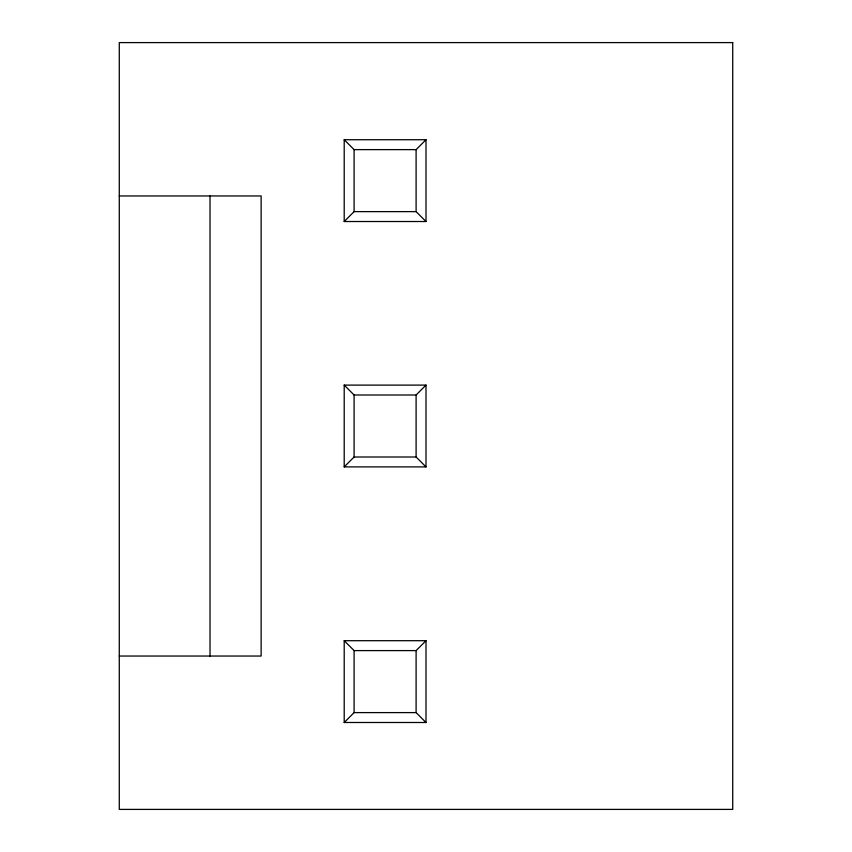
<?xml version="1.0" encoding="UTF-8"?>
<svg xmlns="http://www.w3.org/2000/svg" width="852" height="852" viewBox="0 0 852 852"><rect width="100%" height="100%" fill="white"/><g stroke="black" fill="none" stroke-linecap="round" stroke-linejoin="round"><path stroke-width="1.28" d="M344.208 221.52L354.102 211.626L416.106 211.626L426 221.52L344.208 221.52L344.208 139.728L426 139.728L426 221.52M344.208 139.728L354.102 149.622L416.106 149.622L426 139.728M344.208 466.896L354.102 457.002L416.106 457.002L426 466.896L426 385.104L344.208 385.104L344.208 466.896L426 466.896M344.208 385.104L354.102 394.998L416.106 394.998L426 385.104M344.208 722.496L354.102 712.602L354.102 650.598L344.208 640.704L344.208 722.496L426 722.496L426 640.704L344.208 640.704M354.102 650.598L416.106 650.598L426 640.704M119.28 195.96L261.138 195.96L261.138 656.04L119.28 656.04M354.102 712.602L416.106 712.602L426 722.496M416.106 149.622L416.106 211.626M416.106 394.998L416.106 457.002M416.106 650.598L416.106 712.602M354.102 149.622L354.102 211.626M354.102 394.998L354.102 457.002M210.018 195.96L210.018 656.04M732.72 42.6L119.28 42.6L119.28 809.4L732.72 809.4L732.72 42.6"/></g></svg>
